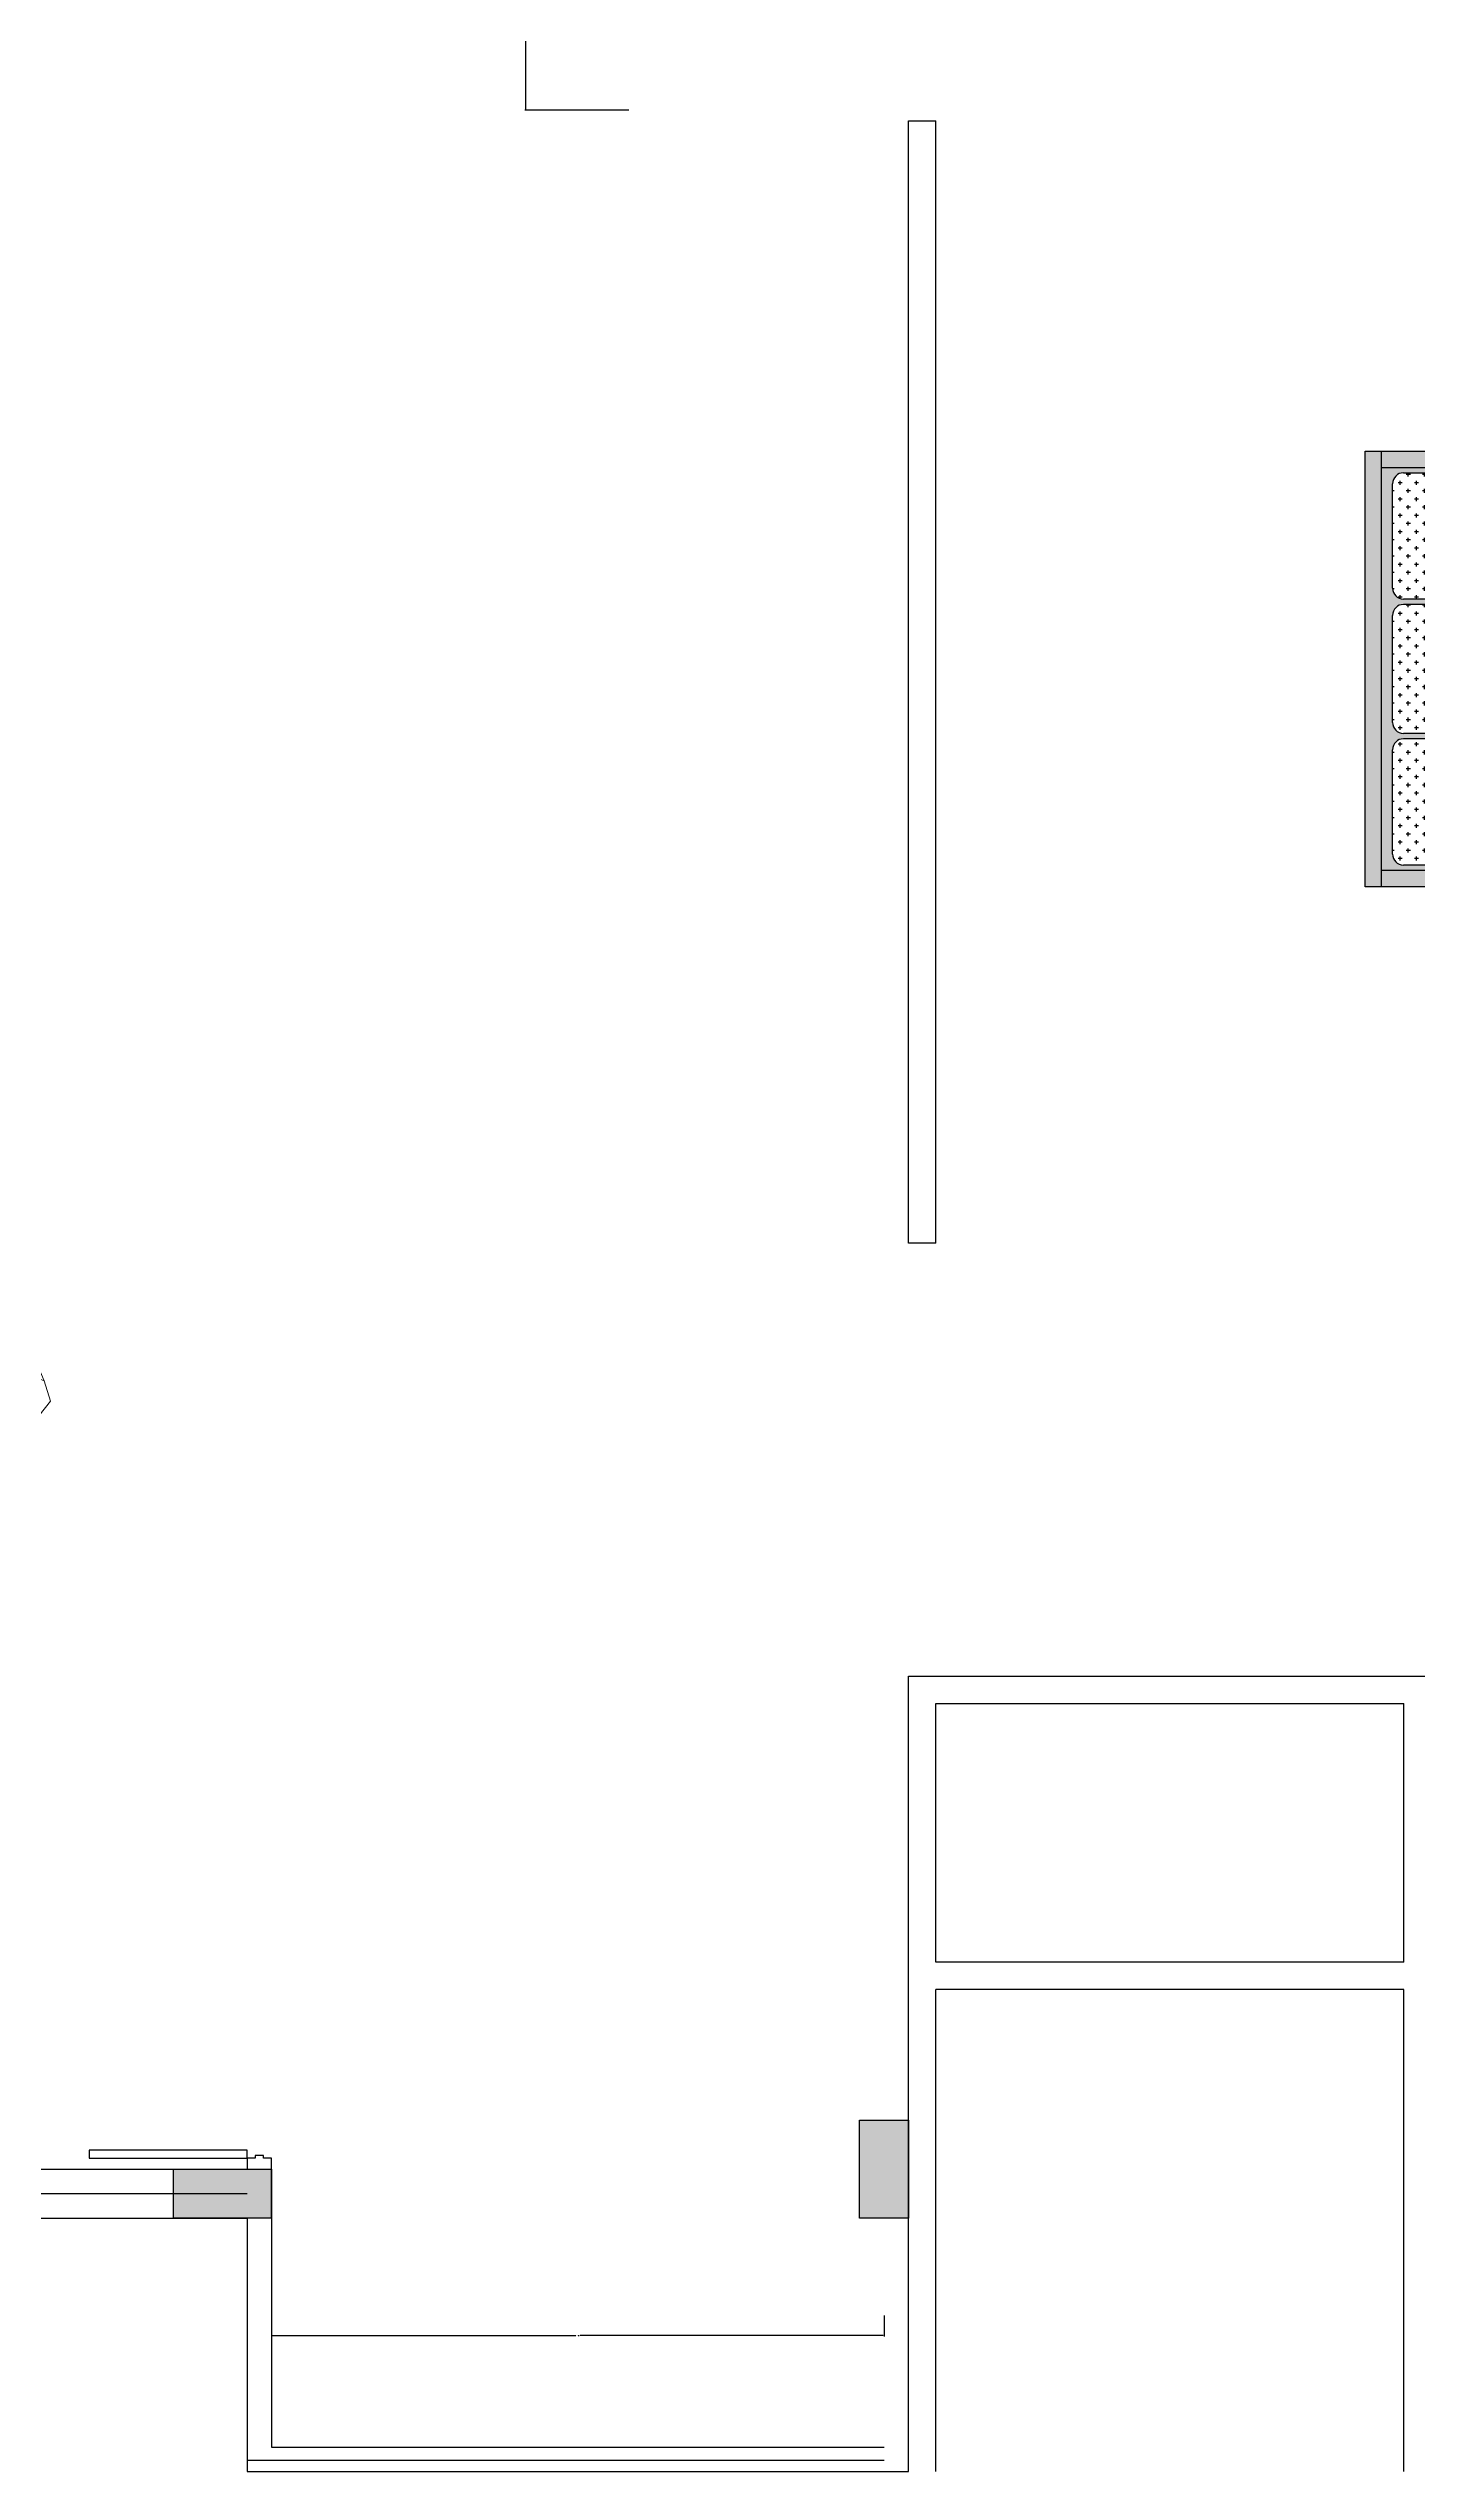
# Model space of a CAD drawing. Header units: metres. Extents: x -2370498 to 1228044, y -644254 to 236701.
# Drawn here: x -78023.2 to -77771.7, y 19227.2 to 19672.1 of the extents above; entities that cross this region are included whole.
import ezdxf

# ---------------------------------------------------------------- set-up
doc = ezdxf.new("R2010")
doc.units = ezdxf.units.M
doc.header["$MEASUREMENT"] = 0
for name, color, linetype in [('Beam', 6, 'Continuous'), ('column', 156, 'Continuous'), ('dim', 192, 'Continuous'), ('Door', 3, 'Continuous'), ('stair', 6, 'Continuous')]:
    doc.layers.add(name, color=color, linetype=linetype)
doc.layers.add('fl', color=7, linetype='Continuous', lineweight=9, true_color=0xa3d166)
doc.layers.add('Wall', color=7, linetype='Continuous', lineweight=30)
doc.styles.get("Standard").update_dxf_attribs({"font": 'arial.ttf'})
doc.dimstyles.get("Standard").update_dxf_attribs({"dimtxt": 0.18, "dimasz": 0.18, "dimexe": 0.18, "dimexo": 0.0625, "dimgap": 0.09, "dimtad": 0, "dimtih": 1, "dimtoh": 1, "dimdec": 1, "dimzin": 0, "dimdsep": 46, "dimlunit": 4, "dimtxsty": 'Standard', "dimcen": 0.09, "dimadec": 0, "dimazin": 0, "dimtfac": 1, "dimtdec": 1, "dimtofl": 0, "dimtmove": 0, "dimatfit": 3, "dimfxl": 1, "dimtolj": 1, "dimtzin": 0, "dimarcsym": 0})

# ---------------------------------------------------------------- blocks, each defined once
blk = doc.blocks.new('*D66')
at = {"layer": 'Defpoints', "color": 0, "transparency": 16777216}
for p in [(-77916.47, 19852.73), (-77935.5, 19660.73), (-77916.47, 19660.73)]:
    blk.add_point(p, dxfattribs=at)
at = {"layer": 'dim', "color": 0, "lineweight": -2, "transparency": 16777216}
for p, q in [((-77916.53, 19852.73), (-77935.68, 19852.73)), ((-77935.5, 19852.55), (-77935.5, 19756.91)), ((-77935.5, 19660.91), (-77935.5, 19756.55)), ((-77916.53, 19660.73), (-77935.68, 19660.73))]:
    blk.add_line(p, q, dxfattribs=at)
at = {"layer": 'dim', "color": 0, "transparency": 16777216}
for points in [[(-77935.53, 19852.55), (-77935.47, 19852.55), (-77935.5, 19852.73)], [(-77935.53, 19660.91), (-77935.47, 19660.91), (-77935.5, 19660.73)]]:
    blk.add_solid(points, dxfattribs=at)
at = {"layer": 'dim', "color": 0, "transparency": 16777216, "insert": (-77935.5, 19756.73), "char_height": 0.18, "attachment_point": 5}
blk.add_mtext("\\A1;16'", dxfattribs=at)
blk = doc.blocks.new('*D72')
at = {"layer": 'Defpoints', "color": 0, "transparency": 16777216}
for p in [(-77982.17, 19255.95), (-77869.67, 19255.95), (-77869.67, 19252.19)]:
    blk.add_point(p, dxfattribs=at)
at = {"layer": 'dim', "color": 0, "lineweight": -2, "transparency": 16777216}
for p, q in [((-77982.17, 19255.89), (-77982.17, 19252.01)), ((-77981.99, 19252.19), (-77926.31, 19252.19)), ((-77869.85, 19252.19), (-77925.52, 19252.19)), ((-77869.67, 19255.89), (-77869.67, 19252.01))]:
    blk.add_line(p, q, dxfattribs=at)
at = {"layer": 'dim', "color": 0, "transparency": 16777216}
for points in [[(-77981.99, 19252.22), (-77981.99, 19252.16), (-77982.17, 19252.19)], [(-77869.85, 19252.22), (-77869.85, 19252.16), (-77869.67, 19252.19)]]:
    blk.add_solid(points, dxfattribs=at)
at = {"layer": 'dim', "color": 0, "transparency": 16777216, "insert": (-77925.92, 19252.19), "char_height": 0.18, "attachment_point": 5}
blk.add_mtext('\\A1;9\'-4{\\H1x;\\S1/2;}"', dxfattribs=at)
blk = doc.blocks.new('SOFA')
at = {"true_color": 0xcd6928}
h = blk.add_hatch(color=32, dxfattribs=at)
h.dxf.hatch_style = 1
h.paths.add_polyline_path([(80, 0), (0, 0), (0, -3), (28.17, -3), (80, -3)])
h.paths.add_polyline_path([(3, -3), (0, -3), (0, -36), (3, -36)])
h.paths.add_polyline_path([(80, -3), (77, -3), (77, -36), (80, -36)])
at = {"true_color": 0xd7ebd2}
h = blk.add_hatch(color=254, dxfattribs=at)
h.dxf.hatch_style = 1
h.paths.add_polyline_path([(28.17, -3), (3, -3), (3, -36), (4, -36), (4, -7, -0.414214), (6, -5), (25.17, -5, -0.414214), (27.17, -7), (27.17, -36), (28.17, -36), (28.17, -7, -0.414214), (30.17, -5), (49.83, -5, -0.414214), (51.83, -7), (51.83, -36), (52.83, -36), (52.83, -7, -0.414214), (54.83, -5), (74, -5, -0.414214), (76, -7), (76, -36), (77, -36), (77, -3)])
at = {"true_color": 0xadddf7}
h = blk.add_hatch(dxfattribs=at)
h.set_pattern_fill('CROSS', color=141, scale=6)
h.set_pattern_definition([(0, (-367.0398, -108.1335), (1.5, 1.5), [0.75, -2.25]), (90, (-366.6648, -108.5085), (-1.5, 1.5), [0.75, -2.25])])
h.paths.add_polyline_path([(27.17, -7, 0.414214), (25.17, -5), (6, -5, 0.414214), (4, -7), (4, -36, 0.414214), (6, -38), (25.17, -38, 0.414214), (27.17, -36)])
h.paths.add_polyline_path([(51.83, -7, 0.414214), (49.83, -5), (30.17, -5, 0.414214), (28.17, -7), (28.17, -36, 0.414214), (30.17, -38), (49.83, -38, 0.414214), (51.83, -36)])
h.paths.add_polyline_path([(52.83, -36, 0.414214), (54.83, -38), (74, -38, 0.414214), (76, -36), (76, -7, 0.414214), (74, -5), (54.83, -5, 0.414214), (52.83, -7)])
for p, q in [((0, 0), (80, 0)), ((0, -36), (0, 0)), ((80, 0), (80, -36)), ((0, -3), (28.17, -3)), ((3, -36), (3, -3)), ((28.17, -3), (80, -3)), ((77, -3), (77, -36)), ((4, -36), (4, -7)), ((6, -5), (25.17, -5)), ((27.17, -36), (27.17, -7)), ((28.17, -36), (28.17, -7)), ((30.17, -5), (49.83, -5)), ((51.83, -36), (51.83, -7)), ((52.83, -36), (52.83, -7)), ((54.83, -5), (74, -5)), ((76, -7), (76, -36)), ((4, -36), (0, -36)), ((25.17, -38), (6, -38)), ((27.17, -36), (28.17, -36)), ((49.83, -38), (30.17, -38)), ((52.83, -36), (51.83, -36)), ((74, -38), (54.83, -38)), ((76, -36), (80, -36))]:
    blk.add_line(p, q)
for centre, start, end in [((6, -7), 90, 180), ((25.17, -7), 0, 90), ((30.17, -7), 90, 180), ((49.83, -7), 0, 90), ((54.83, -7), 90, 180), ((74, -7), 0, 90), ((6, -36), 180, 270), ((25.17, -36), 270, 0), ((30.17, -36), 180, 270), ((49.83, -36), 270, 0), ((54.83, -36), 180, 270), ((74, -36), 270, 0)]:
    blk.add_arc(centre, 2, start, end)
blk = doc.blocks.new('FLOR 2')
for points in [[(214.4043, 128.2982), (214.3907, 128.3688), (214.3953, 128.4265), (214.4292, 128.5018), (214.4302, 128.5333), (214.4414, 128.5418), (214.459, 128.536), (214.4866, 128.5305), (214.465, 128.4951), (214.4562, 128.4197), (214.4473, 128.3559), (214.4405, 128.3378)], [(214.403, 128.2987), (214.3752, 128.3885), (214.3261, 128.4713), (214.2767, 128.5271), (214.2944, 128.4352), (214.3409, 128.3618), (214.3913, 128.3142), (214.4011, 128.2981)], [(214.4302, 128.5333), (214.4183, 128.5223), (214.3978, 128.4891), (214.3961, 128.473), (214.4154, 128.4911), (214.4257, 128.4971), (214.4272, 128.4974)], [(214.2383, 128.4387), (214.2437, 128.4544), (214.255, 128.4686), (214.2676, 128.4746), (214.2573, 128.463), (214.256, 128.4587), (214.2561, 128.4544)], [(214.2648, 128.4031), (214.2562, 128.4096), (214.2383, 128.4387), (214.2561, 128.4544), (214.264, 128.4497), (214.3074, 128.4148)], [(214.4, 128.2982), (214.3496, 128.3445), (214.2886, 128.393), (214.2271, 128.4192), (214.1846, 128.4344), (214.2663, 128.3549), (214.3161, 128.3228)], [(214.5225, 128.3905), (214.5023, 128.4028), (214.4753, 128.4055), (214.4886, 128.3907), (214.4877, 128.3827)], [(214.406, 128.2997), (214.4501, 128.3042), (214.4861, 128.3111), (214.5273, 128.3451), (214.537, 128.3722), (214.5249, 128.3883), (214.5166, 128.3915), (214.4888, 128.3837), (214.45, 128.3498), (214.4263, 128.3199), (214.4048, 128.3015)], [(214.5352, 128.3152), (214.5679, 128.3238), (214.612, 128.3508), (214.6557, 128.3911), (214.5995, 128.3754), (214.5621, 128.3721), (214.5328, 128.3606)], [(214.3993, 128.2978), (214.3468, 128.3158), (214.2804, 128.331), (214.219, 128.3358), (214.1924, 128.33), (214.1864, 128.316), (214.1878, 128.3131), (214.1737, 128.2969), (214.2017, 128.296), (214.2402, 128.2965), (214.2786, 128.2896), (214.3229, 128.2746), (214.3772, 128.2828), (214.3891, 128.2915), (214.3988, 128.296)], [(214.4067, 128.2991), (214.4575, 128.2904), (214.4824, 128.2783), (214.493, 128.2751), (214.5388, 128.2659), (214.5796, 128.2706), (214.6689, 128.2955), (214.5857, 128.3035), (214.5092, 128.3211), (214.495, 128.3184)], [(214.1737, 128.2969), (214.2148, 128.2545), (214.201, 128.296)], [(214.3933, 128.285), (214.3602, 128.2162), (214.3404, 128.1712), (214.2975, 128.1162), (214.2482, 128.0831), (214.2688, 128.141), (214.3325, 128.2446), (214.3747, 128.2821), (214.3863, 128.2871), (214.4001, 128.2951)], [(214.404, 128.2961), (214.4089, 128.2317), (214.4037, 128.1637), (214.3902, 128.1037), (214.3769, 128.0799), (214.3617, 128.0783), (214.3593, 128.0806), (214.3397, 128.0718), (214.3471, 128.0989), (214.3589, 128.1355), (214.3637, 128.1742), (214.3624, 128.221), (214.3863, 128.2705), (214.3933, 128.285), (214.4022, 128.2954)], [(214.4043, 128.2982), (214.4365, 128.2316), (214.4803, 128.1847), (214.5539, 128.1471), (214.5744, 128.1231), (214.5884, 128.1236), (214.5985, 128.1391), (214.6166, 128.1606), (214.5776, 128.1747), (214.5235, 128.228), (214.4767, 128.2723), (214.4446, 128.2912), (214.4072, 128.2973)], [(214.3443, 128.2552), (214.2601, 128.2016), (214.2044, 128.1836), (214.1588, 128.1834), (214.1896, 128.2135), (214.1896, 128.2135), (214.2285, 128.2427), (214.3025, 128.2706), (214.3197, 128.2756)], [(214.4421, 128.2257), (214.4591, 128.1798), (214.4572, 128.1343), (214.4947, 128.1408), (214.4406, 128.1176), (214.4572, 128.1343), (214.4406, 128.1176), (214.4086, 128.2282)], [(214.5744, 128.1231), (214.5582, 128.1242), (214.5214, 128.1374), (214.51, 128.1488), (214.5364, 128.1468), (214.5482, 128.1486), (214.5496, 128.1493)], [(214.2482, 128.0831), (214.2206, 128.1092), (214.2117, 128.1335), (214.2402, 128.1156), (214.2599, 128.1162)], [(214.3397, 128.0718), (214.3113, 128.1236), (214.3469, 128.0982)]]:
    blk.add_lwpolyline(points)

msp = doc.modelspace()

# ---------------------------------------------------------------- hatches: boundary and pattern name
at = {"layer": 'column'}
h = msp.add_hatch(color=256, dxfattribs=at)
h.dxf.hatch_style = 1
h.paths.add_polyline_path([(-77865.16774, 19291.73165), (-77874.16774, 19291.73165), (-77874.16774, 19273.73165), (-77865.16774, 19273.73165)])
h = msp.add_hatch(color=256, dxfattribs=at)
h.dxf.hatch_style = 1
h.paths.add_polyline_path([(-78000.16774, 19282.73165), (-78000.16774, 19273.73165), (-77982.16774, 19273.73165), (-77982.16774, 19282.73165)])

# ---------------------------------------------------------------- linework, layer by layer
for p, q in [((-77865.16774, 19373.23326), (-77769.16774, 19373.23326)), ((-77860.16774, 19368.23326), (-77774.16774, 19368.23326))]:
    msp.add_line(p, q)
at = {"layer": 'Beam'}
for p, q in [((-77986.66774, 19278.23165), (-78157.66774, 19278.23165)), ((-77986.66774, 19229.31561), (-77869.66774, 19229.31561))]:
    msp.add_line(p, q, dxfattribs=at)
at = {"layer": 'column'}
for points in [[(-77874.16774, 19291.73165), (-77865.16774, 19291.73165), (-77865.16774, 19273.73165), (-77874.16774, 19273.73165)], [(-78000.16774, 19273.73165), (-78000.16774, 19282.73165), (-77982.16774, 19282.73165), (-77982.16774, 19273.73165)]]:
    msp.add_lwpolyline(points, close=True, dxfattribs=at)
at = {"layer": 'Door'}
for p, q in [((-77865.16774, 19452.70769), (-77865.16774, 19658.75661)), ((-77865.16774, 19658.75661), (-77860.16774, 19658.75661)), ((-77860.16774, 19452.70769), (-77860.16774, 19658.75661)), ((-77860.16774, 19452.70769), (-77865.16774, 19452.70769))]:
    msp.add_line(p, q, dxfattribs=at)
msp.add_lwpolyline([(-77986.66774, 19284.73165), (-77986.66774, 19286.23165), (-78015.66774, 19286.23165), (-78015.66774, 19284.73165)], close=True, dxfattribs=at)
msp.add_lwpolyline([(-77986.66774, 19282.73165), (-77982.16774, 19282.73165), (-77982.16774, 19284.73165), (-77983.66774, 19284.73165), (-77983.66774, 19285.23165), (-77985.16774, 19285.23165), (-77985.16774, 19284.73165), (-77986.66774, 19284.73165), (-77986.66774, 19282.73165)], dxfattribs=at)
at = {"layer": 'stair'}
for p, q in [((-77865.16774, 19315.73165), (-77865.16774, 19373.23326)), ((-77774.16774, 19320.73165), (-77860.16774, 19320.73165)), ((-77774.16774, 19315.73165), (-77860.16774, 19315.73165))]:
    msp.add_line(p, q, dxfattribs=at)
at = {"layer": 'Wall'}
for p, q in [((-77865.16774, 19227.23165), (-77865.16774, 19373.23326)), ((-77860.16774, 19320.73165), (-77860.16774, 19368.23326)), ((-77774.16774, 19320.73165), (-77774.16774, 19368.23326)), ((-77860.16774, 19227.23165), (-77860.16774, 19315.73165)), ((-77774.16774, 19227.23165), (-77774.16774, 19315.73165)), ((-78050.41774, 19282.73165), (-77982.16774, 19282.73165)), ((-77982.16774, 19273.73165), (-77982.16774, 19282.73165)), ((-78050.41774, 19273.73165), (-77986.66774, 19273.73165)), ((-77986.66774, 19273.73165), (-77986.66774, 19227.23165)), ((-77982.16774, 19273.73165), (-77982.16774, 19231.73165)), ((-77982.16774, 19231.73165), (-77869.66774, 19231.73165)), ((-77986.66774, 19227.23165), (-77865.16774, 19227.23165))]:
    msp.add_line(p, q, dxfattribs=at)

# ---------------------------------------------------------------- block references
at = {"layer": 'Door', "rotation": 89.99999999999937}
msp.add_blockref('SOFA', (-77781.26859, 19518.15336), dxfattribs=at)
at = {"layer": 'fl', "color": 65, "true_color": 0x7da45b, "xscale": -280.5484827690335, "yscale": 280.5484827690435, "zscale": 280.5484827690366, "rotation": 108.9780678550718}
msp.add_blockref('FLOR 2', (-63609.99388, 88043.26289), dxfattribs=at)

# ---------------------------------------------------------------- dimensions: what is measured, and where the dimension line sits
at = {"layer": 'dim'}
dim = msp.add_linear_dim(base=(-77935.49743, 19660.73165), p1=(-77916.47119, 19852.73165), p2=(-77916.47119, 19660.73165), angle=90, dimstyle='Standard', dxfattribs=at)
dim.commit()
dim.dimension.update_dxf_attribs({"geometry": '*D66', "text_midpoint": (-77935.49743, 19756.73165)})
dim = msp.add_linear_dim(base=(-77869.66774, 19252.18665), p1=(-77982.16774, 19255.95328), p2=(-77869.66774, 19255.95328), dimstyle='Standard', dxfattribs=at)
dim.commit()
dim.dimension.update_dxf_attribs({"geometry": '*D72', "text_midpoint": (-77925.91774, 19252.18665)})

doc.saveas('drawing.dxf')
